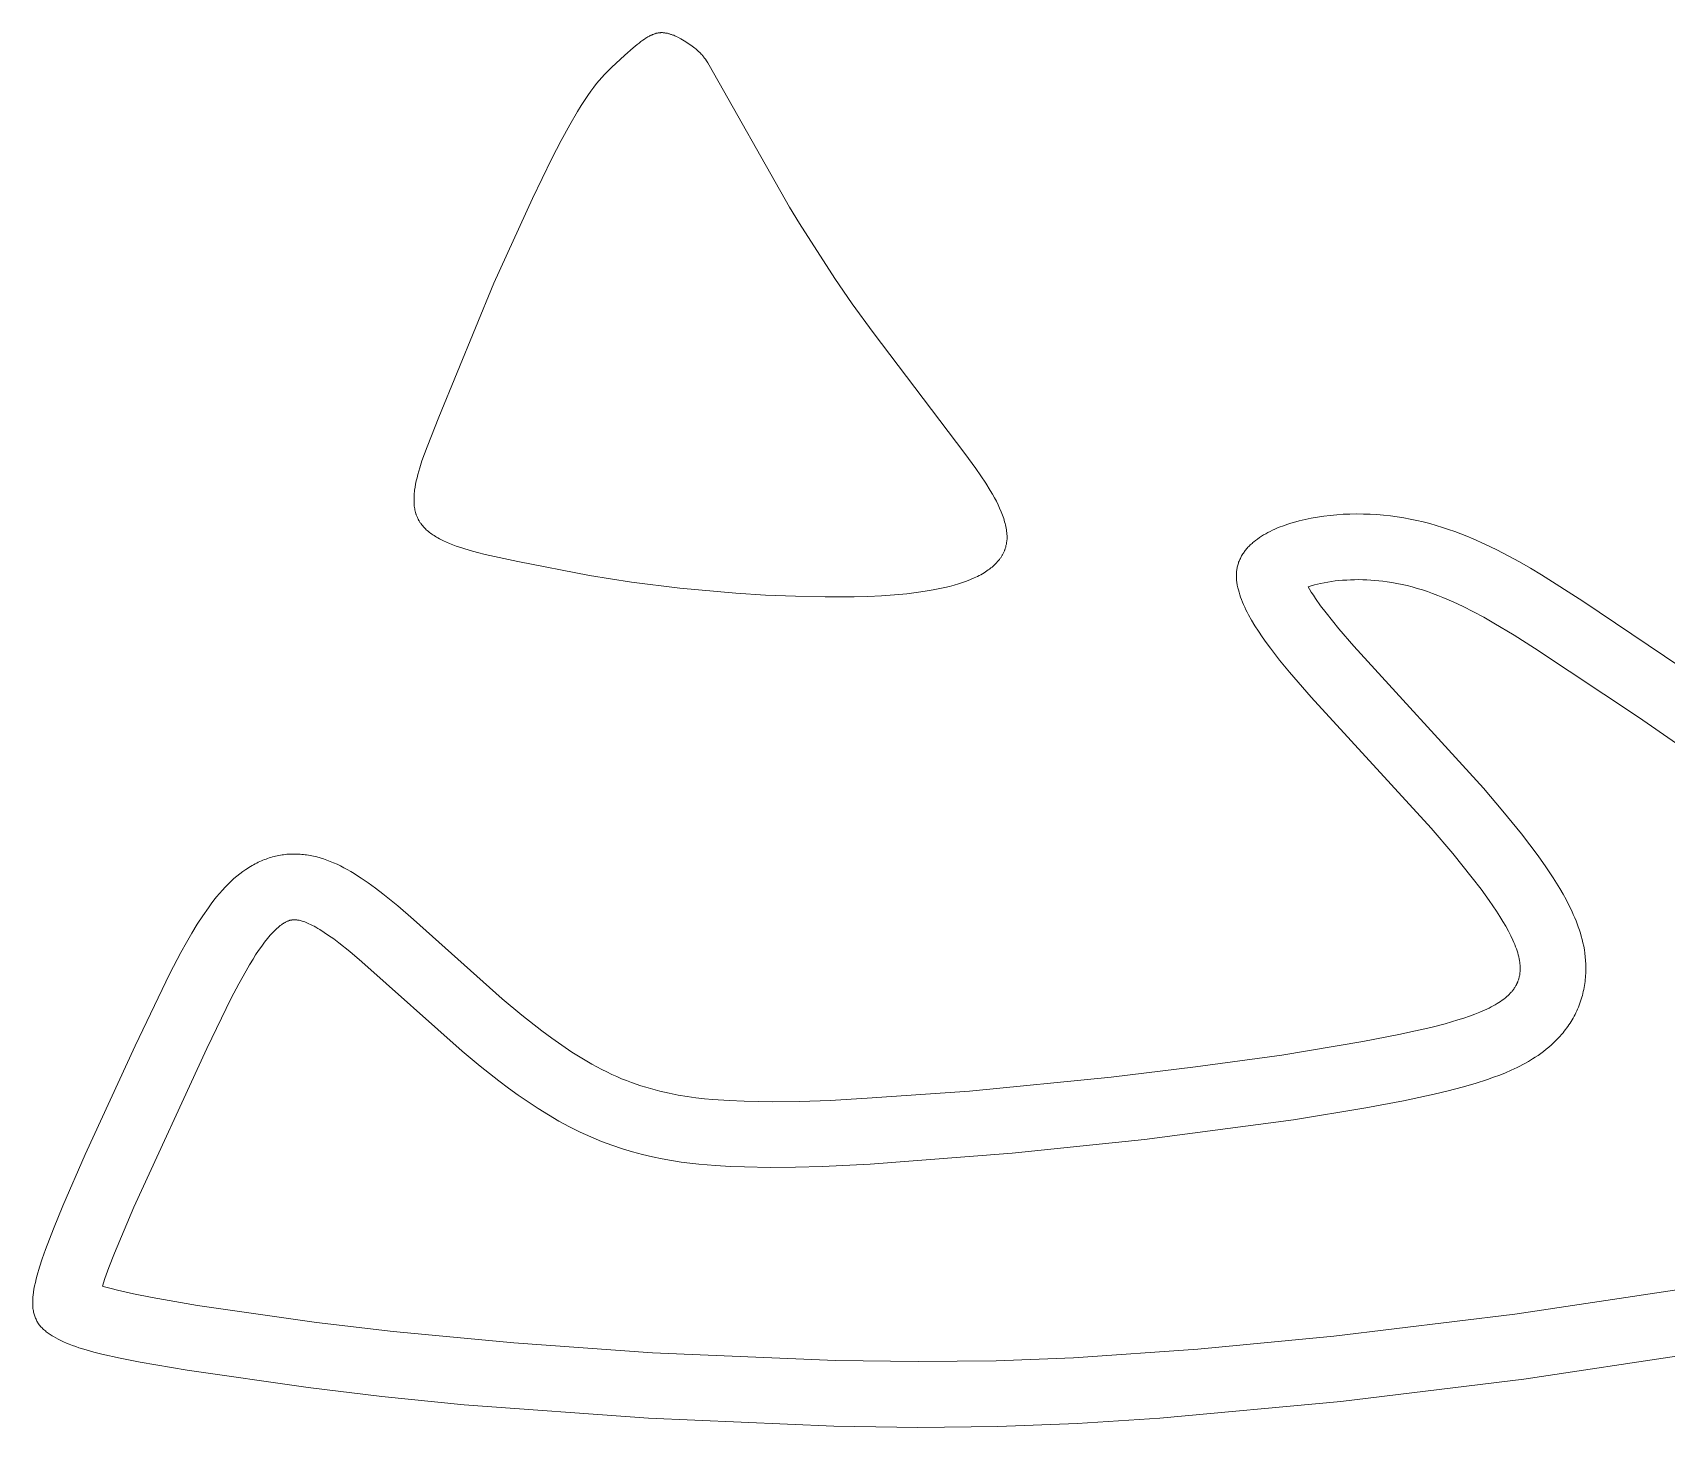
# Model space of a CAD drawing. Header units: metres. Extents: x 591 to 2060, y 452 to 927.
# Drawn here: x 617.2 to 741.5, y 820.7 to 926.8 of the extents above; entities that cross this region are included whole.
import ezdxf

# ---------------------------------------------------------------- set-up
doc = ezdxf.new("R2010")
doc.units = ezdxf.units.M
doc.layers.add('jianzhu', color=18, linetype='Continuous', true_color=0x000000)

msp = doc.modelspace()

# ---------------------------------------------------------------- linework, layer by layer
at = {"layer": 'jianzhu', "color": 1, "lineweight": 20, "true_color": 0xff0000}
msp.add_lwpolyline([(664, 926.44), (663.93, 926.4), (663.87, 926.36), (663.74, 926.27), (663.61, 926.18), (663.47, 926.08), (663.33, 925.97), (663.18, 925.85), (662.88, 925.6), (662.25, 925.04), (661.23, 924.11), (660.87, 923.76), (660.69, 923.57), (660.5, 923.36), (660.3, 923.13), (660.09, 922.88), (659.88, 922.61), (659.66, 922.31), (659.42, 921.98), (659.18, 921.61), (658.92, 921.21), (658.64, 920.77), (658.05, 919.75), (657.4, 918.55), (656.7, 917.19), (655.21, 914.14), (652.28, 907.7), (648.1, 897.5), (647.2, 895.26), (647, 894.72), (646.81, 894.19), (646.64, 893.66), (646.57, 893.41), (646.5, 893.15), (646.44, 892.9), (646.38, 892.66), (646.33, 892.42), (646.29, 892.18), (646.25, 891.95), (646.24, 891.83), (646.23, 891.72), (646.22, 891.6), (646.21, 891.49), (646.21, 891.38), (646.21, 891.27), (646.21, 891.16), (646.21, 891.06), (646.21, 890.95), (646.22, 890.85), (646.23, 890.75), (646.25, 890.65), (646.26, 890.55), (646.28, 890.45), (646.3, 890.35), (646.33, 890.26), (646.35, 890.16), (646.37, 890.12), (646.38, 890.07), (646.4, 890.03), (646.42, 889.98), (646.44, 889.94), (646.46, 889.89), (646.47, 889.85), (646.5, 889.8), (646.52, 889.76), (646.54, 889.72), (646.56, 889.68), (646.59, 889.63), (646.61, 889.59), (646.63, 889.55), (646.66, 889.51), (646.69, 889.47), (646.72, 889.43), (646.74, 889.39), (646.8, 889.31), (646.87, 889.24), (646.93, 889.16), (647, 889.09), (647.07, 889.02), (647.14, 888.95), (647.22, 888.88), (647.3, 888.81), (647.38, 888.75), (647.47, 888.68), (647.56, 888.62), (647.65, 888.56), (647.74, 888.5), (647.83, 888.44), (647.93, 888.38), (648.03, 888.32), (648.14, 888.26), (648.24, 888.21), (648.46, 888.1), (648.68, 888), (648.91, 887.9), (649.16, 887.8), (649.41, 887.71), (649.66, 887.62), (649.92, 887.54), (650.47, 887.37), (651.04, 887.22), (651.62, 887.07), (654.11, 886.53), (659.55, 885.46), (662.74, 884.95), (666.43, 884.5), (670.69, 884.12), (672.94, 883.98), (675.22, 883.89), (677.48, 883.84), (679.68, 883.85), (680.74, 883.88), (681.76, 883.93), (682.75, 883.99), (683.69, 884.08), (684.58, 884.19), (685.42, 884.32), (685.82, 884.39), (686.2, 884.47), (686.58, 884.55), (686.94, 884.64), (687.29, 884.73), (687.62, 884.83), (687.94, 884.93), (688.25, 885.04), (688.54, 885.16), (688.82, 885.28), (688.95, 885.34), (689.08, 885.4), (689.21, 885.47), (689.33, 885.53), (689.45, 885.6), (689.57, 885.67), (689.68, 885.74), (689.79, 885.81), (689.89, 885.89), (689.99, 885.96), (690.09, 886.04), (690.19, 886.11), (690.28, 886.19), (690.36, 886.27), (690.45, 886.35), (690.53, 886.43), (690.6, 886.52), (690.67, 886.6), (690.74, 886.69), (690.78, 886.73), (690.81, 886.78), (690.84, 886.82), (690.87, 886.87), (690.9, 886.91), (690.93, 886.96), (690.95, 887.01), (690.98, 887.05), (691, 887.1), (691.03, 887.15), (691.05, 887.19), (691.07, 887.24), (691.1, 887.29), (691.12, 887.34), (691.14, 887.39), (691.15, 887.43), (691.17, 887.48), (691.19, 887.53), (691.2, 887.58), (691.22, 887.63), (691.23, 887.69), (691.24, 887.74), (691.26, 887.79), (691.27, 887.84), (691.28, 887.89), (691.29, 887.95), (691.29, 888), (691.3, 888.05), (691.31, 888.11), (691.31, 888.16), (691.32, 888.21), (691.32, 888.27), (691.32, 888.32), (691.32, 888.38), (691.32, 888.43), (691.32, 888.49), (691.31, 888.6), (691.31, 888.72), (691.29, 888.83), (691.28, 888.95), (691.26, 889.07), (691.23, 889.19), (691.21, 889.31), (691.18, 889.43), (691.14, 889.56), (691.11, 889.68), (691.07, 889.81), (691.02, 889.93), (690.98, 890.06), (690.88, 890.32), (690.76, 890.58), (690.64, 890.84), (690.51, 891.11), (690.36, 891.38), (690.21, 891.65), (690.05, 891.93), (689.71, 892.48), (689.34, 893.04), (688.95, 893.61), (688.12, 894.74), (681.14, 903.95), (679.55, 906.12), (678.21, 908.05), (675.54, 912.23), (674.76, 913.49), (668.65, 924.29), (668.55, 924.47), (668.46, 924.61), (668.38, 924.73), (668.31, 924.83), (668.24, 924.92), (668.21, 924.96), (668.18, 925), (668.15, 925.03), (668.12, 925.07), (668.06, 925.13), (668, 925.19), (667.8, 925.38), (667.73, 925.45), (667.65, 925.52), (667.56, 925.59), (667.47, 925.66), (667.37, 925.74), (667.26, 925.81), (667.15, 925.89), (667.03, 925.97), (666.77, 926.13), (666.51, 926.28), (666.27, 926.41), (666.16, 926.46), (666.06, 926.51), (665.96, 926.56), (665.9, 926.58), (665.85, 926.6), (665.8, 926.62), (665.75, 926.63), (665.7, 926.65), (665.65, 926.67), (665.59, 926.68), (665.54, 926.69), (665.48, 926.71), (665.42, 926.72), (665.35, 926.73), (665.29, 926.74), (665.22, 926.75), (665.18, 926.75), (665.15, 926.75), (665.11, 926.76), (665.07, 926.76), (665.03, 926.76), (664.99, 926.76), (664.95, 926.75), (664.91, 926.75), (664.87, 926.75), (664.83, 926.74), (664.78, 926.74), (664.74, 926.73), (664.69, 926.72), (664.64, 926.71), (664.6, 926.7), (664.55, 926.68), (664.5, 926.67), (664.45, 926.65), (664.39, 926.63), (664.34, 926.61), (664.29, 926.58), (664.23, 926.56), (664.17, 926.53), (664.12, 926.5), (664.06, 926.47)], close=True, dxfattribs=at)
msp.add_lwpolyline([(664, 926.44), (663.93, 926.4), (663.87, 926.36), (663.74, 926.27), (663.61, 926.18), (663.47, 926.08), (663.33, 925.97), (663.18, 925.85), (662.88, 925.6), (662.25, 925.04), (661.23, 924.11), (660.87, 923.76), (660.69, 923.57), (660.5, 923.36), (660.3, 923.13), (660.09, 922.88), (659.88, 922.61), (659.66, 922.31), (659.42, 921.98), (659.18, 921.61), (658.92, 921.21), (658.64, 920.77), (658.05, 919.75), (657.4, 918.55), (656.7, 917.19), (655.21, 914.14), (652.28, 907.7), (648.1, 897.5), (647.2, 895.26), (647, 894.72), (646.81, 894.19), (646.64, 893.66), (646.57, 893.41), (646.5, 893.15), (646.44, 892.9), (646.38, 892.66), (646.33, 892.42), (646.29, 892.18), (646.25, 891.95), (646.24, 891.83), (646.23, 891.72), (646.22, 891.6), (646.21, 891.49), (646.21, 891.38), (646.21, 891.27), (646.21, 891.16), (646.21, 891.06), (646.21, 890.95), (646.22, 890.85), (646.23, 890.75), (646.25, 890.65), (646.26, 890.55), (646.28, 890.45), (646.3, 890.35), (646.33, 890.26), (646.35, 890.16), (646.37, 890.12), (646.38, 890.07), (646.4, 890.03), (646.42, 889.98), (646.44, 889.94), (646.46, 889.89), (646.47, 889.85), (646.5, 889.8), (646.52, 889.76), (646.54, 889.72), (646.56, 889.68), (646.59, 889.63), (646.61, 889.59), (646.63, 889.55), (646.66, 889.51), (646.69, 889.47), (646.72, 889.43), (646.74, 889.39), (646.8, 889.31), (646.87, 889.24), (646.93, 889.16), (647, 889.09), (647.07, 889.02), (647.14, 888.95), (647.22, 888.88), (647.3, 888.81), (647.38, 888.75), (647.47, 888.68), (647.56, 888.62), (647.65, 888.56), (647.74, 888.5), (647.83, 888.44), (647.93, 888.38), (648.03, 888.32), (648.14, 888.26), (648.24, 888.21), (648.46, 888.1), (648.68, 888), (648.91, 887.9), (649.16, 887.8), (649.41, 887.71), (649.66, 887.62), (649.92, 887.54), (650.47, 887.37), (651.04, 887.22), (651.62, 887.07), (654.11, 886.53), (659.55, 885.46), (662.74, 884.95), (666.43, 884.5), (670.69, 884.12), (672.94, 883.98), (675.22, 883.89), (677.48, 883.84), (679.68, 883.85), (680.74, 883.88), (681.76, 883.93), (682.75, 883.99), (683.69, 884.08), (684.58, 884.19), (685.42, 884.32), (685.82, 884.39), (686.2, 884.47), (686.58, 884.55), (686.94, 884.64), (687.29, 884.73), (687.62, 884.83), (687.94, 884.93), (688.25, 885.04), (688.54, 885.16), (688.82, 885.28), (688.95, 885.34), (689.08, 885.4), (689.21, 885.47), (689.33, 885.53), (689.45, 885.6), (689.57, 885.67), (689.68, 885.74), (689.79, 885.81), (689.89, 885.89), (689.99, 885.96), (690.09, 886.04), (690.19, 886.11), (690.28, 886.19), (690.36, 886.27), (690.45, 886.35), (690.53, 886.43), (690.6, 886.52), (690.67, 886.6), (690.74, 886.69), (690.78, 886.73), (690.81, 886.78), (690.84, 886.82), (690.87, 886.87), (690.9, 886.91), (690.93, 886.96), (690.95, 887.01), (690.98, 887.05), (691, 887.1), (691.03, 887.15), (691.05, 887.19), (691.07, 887.24), (691.1, 887.29), (691.12, 887.34), (691.14, 887.39), (691.15, 887.43), (691.17, 887.48), (691.19, 887.53), (691.2, 887.58), (691.22, 887.63), (691.23, 887.69), (691.24, 887.74), (691.26, 887.79), (691.27, 887.84), (691.28, 887.89), (691.29, 887.95), (691.29, 888), (691.3, 888.05), (691.31, 888.11), (691.31, 888.16), (691.32, 888.21), (691.32, 888.27), (691.32, 888.32), (691.32, 888.38), (691.32, 888.43), (691.32, 888.49), (691.31, 888.6), (691.31, 888.72), (691.29, 888.83), (691.28, 888.95), (691.26, 889.07), (691.23, 889.19), (691.21, 889.31), (691.18, 889.43), (691.14, 889.56), (691.11, 889.68), (691.07, 889.81), (691.02, 889.93), (690.98, 890.06), (690.88, 890.32), (690.76, 890.58), (690.64, 890.84), (690.51, 891.11), (690.36, 891.38), (690.21, 891.65), (690.05, 891.93), (689.71, 892.48), (689.34, 893.04), (688.95, 893.61), (688.12, 894.74), (681.14, 903.95), (679.55, 906.12), (678.21, 908.05), (675.54, 912.23), (674.76, 913.49), (668.65, 924.29), (668.55, 924.47), (668.46, 924.61), (668.38, 924.73), (668.31, 924.83), (668.24, 924.92), (668.21, 924.96), (668.18, 925), (668.15, 925.03), (668.12, 925.07), (668.06, 925.13), (668, 925.19), (667.8, 925.38), (667.73, 925.45), (667.65, 925.52), (667.56, 925.59), (667.47, 925.66), (667.37, 925.74), (667.26, 925.81), (667.15, 925.89), (667.03, 925.97), (666.77, 926.13), (666.51, 926.28), (666.27, 926.41), (666.16, 926.46), (666.06, 926.51), (665.96, 926.56), (665.9, 926.58), (665.85, 926.6), (665.8, 926.62), (665.75, 926.63), (665.7, 926.65), (665.65, 926.67), (665.59, 926.68), (665.54, 926.69), (665.48, 926.71), (665.42, 926.72), (665.35, 926.73), (665.29, 926.74), (665.22, 926.75), (665.18, 926.75), (665.15, 926.75), (665.11, 926.76), (665.07, 926.76), (665.03, 926.76), (664.99, 926.76), (664.95, 926.75), (664.91, 926.75), (664.87, 926.75), (664.83, 926.74), (664.78, 926.74), (664.74, 926.73), (664.69, 926.72), (664.64, 926.71), (664.6, 926.7), (664.55, 926.68), (664.5, 926.67), (664.45, 926.65), (664.39, 926.63), (664.34, 926.61), (664.29, 926.58), (664.23, 926.56), (664.17, 926.53), (664.12, 926.5), (664.06, 926.47)], close=True, dxfattribs=at)
for points in [[(746.32, 875.98), (735.12, 883.51), (731.97, 885.52), (731.14, 886.02), (730.3, 886.5), (729.44, 886.97), (728.57, 887.42), (727.68, 887.85), (726.77, 888.26), (726.31, 888.45), (725.85, 888.63), (725.39, 888.81), (724.91, 888.97), (724.44, 889.13), (723.96, 889.28), (723.48, 889.42), (722.99, 889.54), (722.5, 889.66), (722, 889.76), (721.5, 889.85), (721, 889.93), (720.49, 890), (719.97, 890.06), (719.46, 890.1), (718.95, 890.13), (718.43, 890.14), (717.92, 890.15), (717.41, 890.14), (716.9, 890.12), (716.4, 890.08), (715.9, 890.04), (715.41, 889.98), (714.93, 889.91), (714.46, 889.83), (714, 889.73), (713.55, 889.62), (713.11, 889.51), (712.9, 889.44), (712.69, 889.37), (712.49, 889.3), (712.28, 889.23), (712.09, 889.16), (711.89, 889.08), (711.7, 889), (711.52, 888.91), (711.34, 888.82), (711.17, 888.73), (711, 888.64), (710.83, 888.55), (710.67, 888.45), (710.52, 888.35), (710.37, 888.24), (710.22, 888.13), (710.09, 888.02), (710.02, 887.97), (709.96, 887.91), (709.89, 887.85), (709.83, 887.79), (709.77, 887.73), (709.71, 887.67), (709.65, 887.61), (709.6, 887.55), (709.55, 887.49), (709.49, 887.43), (709.44, 887.37), (709.39, 887.3), (709.35, 887.24), (709.3, 887.17), (709.26, 887.11), (709.22, 887.04), (709.17, 886.97), (709.14, 886.9), (709.1, 886.83), (709.07, 886.76), (709.03, 886.69), (709, 886.62), (708.97, 886.55), (708.94, 886.48), (708.92, 886.41), (708.9, 886.33), (708.87, 886.26), (708.85, 886.18), (708.84, 886.11), (708.82, 886.03), (708.81, 885.95), (708.8, 885.88), (708.79, 885.8), (708.78, 885.72), (708.77, 885.64), (708.77, 885.56), (708.77, 885.48), (708.77, 885.4), (708.77, 885.31), (708.78, 885.23), (708.78, 885.15), (708.79, 885.06), (708.8, 884.98), (708.81, 884.89), (708.82, 884.81), (708.84, 884.72), (708.86, 884.63), (708.87, 884.54), (708.92, 884.37), (708.97, 884.19), (709.02, 884), (709.08, 883.82), (709.15, 883.63), (709.23, 883.44), (709.31, 883.25), (709.4, 883.06), (709.49, 882.86), (709.59, 882.67), (709.7, 882.47), (709.92, 882.06), (710.17, 881.65), (710.44, 881.23), (710.73, 880.8), (711.04, 880.37), (711.36, 879.93), (712.06, 879.03), (712.81, 878.11), (714.46, 876.21), (723.58, 866.24), (725.23, 864.32), (726.71, 862.48), (727.38, 861.6), (728, 860.74), (728.56, 859.93), (728.81, 859.53), (729.04, 859.15), (729.26, 858.78), (729.46, 858.41), (729.64, 858.06), (729.8, 857.72), (729.88, 857.55), (729.95, 857.39), (730.01, 857.23), (730.07, 857.07), (730.12, 856.91), (730.17, 856.76), (730.21, 856.61), (730.25, 856.47), (730.28, 856.32), (730.3, 856.18), (730.33, 856.04), (730.33, 855.97), (730.34, 855.9), (730.35, 855.84), (730.35, 855.77), (730.36, 855.7), (730.36, 855.64), (730.36, 855.57), (730.36, 855.51), (730.36, 855.44), (730.35, 855.38), (730.35, 855.32), (730.34, 855.26), (730.34, 855.19), (730.33, 855.13), (730.32, 855.07), (730.31, 855.01), (730.29, 854.95), (730.28, 854.89), (730.26, 854.83), (730.25, 854.78), (730.23, 854.72), (730.21, 854.66), (730.19, 854.61), (730.17, 854.55), (730.14, 854.49), (730.12, 854.44), (730.09, 854.38), (730.07, 854.33), (730.04, 854.28), (730.01, 854.22), (729.97, 854.17), (729.94, 854.12), (729.91, 854.07), (729.87, 854.01), (729.83, 853.96), (729.8, 853.91), (729.76, 853.86), (729.72, 853.81), (729.67, 853.76), (729.63, 853.71), (729.58, 853.67), (729.54, 853.62), (729.49, 853.57), (729.44, 853.52), (729.34, 853.43), (729.23, 853.34), (729.11, 853.25), (728.99, 853.16), (728.87, 853.07), (728.73, 852.98), (728.6, 852.9), (728.45, 852.81), (728.31, 852.73), (728.15, 852.65), (727.99, 852.56), (727.83, 852.48), (727.65, 852.4), (727.29, 852.25), (726.91, 852.1), (726.5, 851.95), (726.07, 851.8), (725.62, 851.66), (724.64, 851.37), (723.56, 851.09), (722.39, 850.82), (721.13, 850.55), (718.38, 850.01), (712.22, 848.99), (705.65, 848.08), (699.25, 847.31), (688.47, 846.25), (680.67, 845.7), (677.87, 845.54), (675.55, 845.46), (673.46, 845.44), (671.33, 845.48), (670.17, 845.53), (668.95, 845.61), (668.31, 845.67), (667.65, 845.74), (666.99, 845.84), (666.31, 845.95), (665.61, 846.08), (664.91, 846.25), (664.19, 846.44), (663.83, 846.54), (663.47, 846.65), (663.11, 846.78), (662.74, 846.91), (662.37, 847.05), (662, 847.19), (661.63, 847.35), (661.25, 847.52), (660.88, 847.7), (660.5, 847.88), (660.12, 848.08), (659.74, 848.29), (658.98, 848.74), (658.22, 849.22), (657.45, 849.73), (656.69, 850.27), (655.92, 850.83), (654.41, 852.02), (652.92, 853.26), (646.16, 859.31), (644.97, 860.33), (643.83, 861.26), (643.28, 861.68), (642.73, 862.08), (642.19, 862.45), (641.92, 862.63), (641.66, 862.79), (641.39, 862.95), (641.13, 863.1), (640.87, 863.24), (640.61, 863.38), (640.35, 863.5), (640.09, 863.62), (639.83, 863.72), (639.58, 863.82), (639.32, 863.91), (639.06, 863.99), (638.81, 864.06), (638.55, 864.12), (638.43, 864.14), (638.3, 864.17), (638.17, 864.19), (638.04, 864.21), (637.92, 864.23), (637.79, 864.24), (637.67, 864.25), (637.54, 864.26), (637.41, 864.27), (637.29, 864.28), (637.16, 864.28), (637.04, 864.28), (636.91, 864.28), (636.79, 864.27), (636.67, 864.27), (636.54, 864.26), (636.42, 864.24), (636.29, 864.23), (636.17, 864.21), (636.05, 864.19), (635.93, 864.17), (635.8, 864.14), (635.68, 864.12), (635.56, 864.09), (635.44, 864.06), (635.32, 864.02), (635.2, 863.98), (635.07, 863.94), (634.95, 863.9), (634.83, 863.86), (634.71, 863.81), (634.6, 863.76), (634.48, 863.71), (634.36, 863.65), (634.24, 863.59), (634.12, 863.53), (634, 863.47), (633.89, 863.4), (633.77, 863.34), (633.65, 863.26), (633.54, 863.19), (633.42, 863.11), (633.19, 862.95), (632.96, 862.78), (632.74, 862.6), (632.51, 862.41), (632.29, 862.21), (632.06, 861.99), (631.84, 861.77), (631.63, 861.53), (631.41, 861.28), (631.19, 861.03), (630.98, 860.76), (630.77, 860.48), (630.56, 860.19), (630.14, 859.59), (629.72, 858.94), (629.31, 858.26), (628.89, 857.54), (628.48, 856.79), (627.64, 855.18), (625, 849.68), (621.19, 841.42), (619.49, 837.52), (618.77, 835.77), (618.17, 834.21), (617.93, 833.5), (617.71, 832.85), (617.54, 832.25), (617.46, 831.97), (617.4, 831.7), (617.34, 831.44), (617.29, 831.19), (617.26, 830.95), (617.23, 830.72), (617.22, 830.61), (617.21, 830.5), (617.2, 830.39), (617.2, 830.29), (617.2, 830.19), (617.2, 830.09), (617.2, 829.99), (617.2, 829.89), (617.21, 829.8), (617.22, 829.71), (617.23, 829.62), (617.25, 829.53), (617.27, 829.44), (617.28, 829.36), (617.31, 829.28), (617.33, 829.2), (617.36, 829.12), (617.38, 829.04), (617.41, 828.97), (617.45, 828.89), (617.48, 828.82), (617.52, 828.75), (617.56, 828.68), (617.6, 828.61), (617.65, 828.55), (617.69, 828.48), (617.74, 828.42), (617.8, 828.35), (617.85, 828.29), (617.91, 828.23), (617.97, 828.17), (618.03, 828.11), (618.09, 828.05), (618.16, 828), (618.23, 827.94), (618.3, 827.88), (618.37, 827.83), (618.45, 827.78), (618.52, 827.72), (618.6, 827.67), (618.69, 827.62), (618.77, 827.57), (618.95, 827.47), (619.14, 827.37), (619.33, 827.27), (619.54, 827.18), (619.76, 827.08), (619.98, 826.99), (620.22, 826.9), (620.47, 826.82), (620.72, 826.73), (621.26, 826.56), (621.85, 826.4), (622.47, 826.24), (623.84, 825.93), (625.37, 825.63), (628.95, 825.02), (638.16, 823.69), (643.76, 823.02), (650.03, 822.39), (664.05, 821.36), (678.15, 820.76), (684.54, 820.67), (690.61, 820.74), (696.65, 820.97), (702.94, 821.37), (716.72, 822.64), (730.63, 824.34), (743.08, 826.21)], [(746.32, 875.98), (735.12, 883.51), (731.97, 885.52), (731.14, 886.02), (730.3, 886.5), (729.44, 886.97), (728.57, 887.42), (727.68, 887.85), (726.77, 888.26), (726.31, 888.45), (725.85, 888.63), (725.39, 888.81), (724.91, 888.97), (724.44, 889.13), (723.96, 889.28), (723.48, 889.42), (722.99, 889.54), (722.5, 889.66), (722, 889.76), (721.5, 889.85), (721, 889.93), (720.49, 890), (719.97, 890.06), (719.46, 890.1), (718.95, 890.13), (718.43, 890.14), (717.92, 890.15), (717.41, 890.14), (716.9, 890.12), (716.4, 890.08), (715.9, 890.04), (715.41, 889.98), (714.93, 889.91), (714.46, 889.83), (714, 889.73), (713.55, 889.62), (713.11, 889.51), (712.9, 889.44), (712.69, 889.37), (712.49, 889.3), (712.28, 889.23), (712.09, 889.16), (711.89, 889.08), (711.7, 889), (711.52, 888.91), (711.34, 888.82), (711.17, 888.73), (711, 888.64), (710.83, 888.55), (710.67, 888.45), (710.52, 888.35), (710.37, 888.24), (710.22, 888.13), (710.09, 888.02), (710.02, 887.97), (709.96, 887.91), (709.89, 887.85), (709.83, 887.79), (709.77, 887.73), (709.71, 887.67), (709.65, 887.61), (709.6, 887.55), (709.55, 887.49), (709.49, 887.43), (709.44, 887.37), (709.39, 887.3), (709.35, 887.24), (709.3, 887.17), (709.26, 887.11), (709.22, 887.04), (709.17, 886.97), (709.14, 886.9), (709.1, 886.83), (709.07, 886.76), (709.03, 886.69), (709, 886.62), (708.97, 886.55), (708.94, 886.48), (708.92, 886.41), (708.9, 886.33), (708.87, 886.26), (708.85, 886.18), (708.84, 886.11), (708.82, 886.03), (708.81, 885.95), (708.8, 885.88), (708.79, 885.8), (708.78, 885.72), (708.77, 885.64), (708.77, 885.56), (708.77, 885.48), (708.77, 885.4), (708.77, 885.31), (708.78, 885.23), (708.78, 885.15), (708.79, 885.06), (708.8, 884.98), (708.81, 884.89), (708.82, 884.81), (708.84, 884.72), (708.86, 884.63), (708.87, 884.54), (708.92, 884.37), (708.97, 884.19), (709.02, 884), (709.08, 883.82), (709.15, 883.63), (709.23, 883.44), (709.31, 883.25), (709.4, 883.06), (709.49, 882.86), (709.59, 882.67), (709.7, 882.47), (709.92, 882.06), (710.17, 881.65), (710.44, 881.23), (710.73, 880.8), (711.04, 880.37), (711.36, 879.93), (712.06, 879.03), (712.81, 878.11), (714.46, 876.21), (723.58, 866.24), (725.23, 864.32), (726.71, 862.48), (727.38, 861.6), (728, 860.74), (728.56, 859.93), (728.81, 859.53), (729.04, 859.15), (729.26, 858.78), (729.46, 858.41), (729.64, 858.06), (729.8, 857.72), (729.88, 857.55), (729.95, 857.39), (730.01, 857.23), (730.07, 857.07), (730.12, 856.91), (730.17, 856.76), (730.21, 856.61), (730.25, 856.47), (730.28, 856.32), (730.3, 856.18), (730.33, 856.04), (730.33, 855.97), (730.34, 855.9), (730.35, 855.84), (730.35, 855.77), (730.36, 855.7), (730.36, 855.64), (730.36, 855.57), (730.36, 855.51), (730.36, 855.44), (730.35, 855.38), (730.35, 855.32), (730.34, 855.26), (730.34, 855.19), (730.33, 855.13), (730.32, 855.07), (730.31, 855.01), (730.29, 854.95), (730.28, 854.89), (730.26, 854.83), (730.25, 854.78), (730.23, 854.72), (730.21, 854.66), (730.19, 854.61), (730.17, 854.55), (730.14, 854.49), (730.12, 854.44), (730.09, 854.38), (730.07, 854.33), (730.04, 854.28), (730.01, 854.22), (729.97, 854.17), (729.94, 854.12), (729.91, 854.07), (729.87, 854.01), (729.83, 853.96), (729.8, 853.91), (729.76, 853.86), (729.72, 853.81), (729.67, 853.76), (729.63, 853.71), (729.58, 853.67), (729.54, 853.62), (729.49, 853.57), (729.44, 853.52), (729.34, 853.43), (729.23, 853.34), (729.11, 853.25), (728.99, 853.16), (728.87, 853.07), (728.73, 852.98), (728.6, 852.9), (728.45, 852.81), (728.31, 852.73), (728.15, 852.65), (727.99, 852.56), (727.83, 852.48), (727.65, 852.4), (727.29, 852.25), (726.91, 852.1), (726.5, 851.95), (726.07, 851.8), (725.62, 851.66), (724.64, 851.37), (723.56, 851.09), (722.39, 850.82), (721.13, 850.55), (718.38, 850.01), (712.22, 848.99), (705.65, 848.08), (699.25, 847.31), (688.47, 846.25), (680.67, 845.7), (677.87, 845.54), (675.55, 845.46), (673.46, 845.44), (671.33, 845.48), (670.17, 845.53), (668.95, 845.61), (668.31, 845.67), (667.65, 845.74), (666.99, 845.84), (666.31, 845.95), (665.61, 846.08), (664.91, 846.25), (664.19, 846.44), (663.83, 846.54), (663.47, 846.65), (663.11, 846.78), (662.74, 846.91), (662.37, 847.05), (662, 847.19), (661.63, 847.35), (661.25, 847.52), (660.88, 847.7), (660.5, 847.88), (660.12, 848.08), (659.74, 848.29), (658.98, 848.74), (658.22, 849.22), (657.45, 849.73), (656.69, 850.27), (655.92, 850.83), (654.41, 852.02), (652.92, 853.26), (646.16, 859.31), (644.97, 860.33), (643.83, 861.26), (643.28, 861.68), (642.73, 862.08), (642.19, 862.45), (641.92, 862.63), (641.66, 862.79), (641.39, 862.95), (641.13, 863.1), (640.87, 863.24), (640.61, 863.38), (640.35, 863.5), (640.09, 863.62), (639.83, 863.72), (639.58, 863.82), (639.32, 863.91), (639.06, 863.99), (638.81, 864.06), (638.55, 864.12), (638.43, 864.14), (638.3, 864.17), (638.17, 864.19), (638.04, 864.21), (637.92, 864.23), (637.79, 864.24), (637.67, 864.25), (637.54, 864.26), (637.41, 864.27), (637.29, 864.28), (637.16, 864.28), (637.04, 864.28), (636.91, 864.28), (636.79, 864.27), (636.67, 864.27), (636.54, 864.26), (636.42, 864.24), (636.29, 864.23), (636.17, 864.21), (636.05, 864.19), (635.93, 864.17), (635.8, 864.14), (635.68, 864.12), (635.56, 864.09), (635.44, 864.06), (635.32, 864.02), (635.2, 863.98), (635.07, 863.94), (634.95, 863.9), (634.83, 863.86), (634.71, 863.81), (634.6, 863.76), (634.48, 863.71), (634.36, 863.65), (634.24, 863.59), (634.12, 863.53), (634, 863.47), (633.89, 863.4), (633.77, 863.34), (633.65, 863.26), (633.54, 863.19), (633.42, 863.11), (633.19, 862.95), (632.96, 862.78), (632.74, 862.6), (632.51, 862.41), (632.29, 862.21), (632.06, 861.99), (631.84, 861.77), (631.63, 861.53), (631.41, 861.28), (631.19, 861.03), (630.98, 860.76), (630.77, 860.48), (630.56, 860.19), (630.14, 859.59), (629.72, 858.94), (629.31, 858.26), (628.89, 857.54), (628.48, 856.79), (627.64, 855.18), (625, 849.68), (621.19, 841.42), (619.49, 837.52), (618.77, 835.77), (618.17, 834.21), (617.93, 833.5), (617.71, 832.85), (617.54, 832.25), (617.46, 831.97), (617.4, 831.7), (617.34, 831.44), (617.29, 831.19), (617.26, 830.95), (617.23, 830.72), (617.22, 830.61), (617.21, 830.5), (617.2, 830.39), (617.2, 830.29), (617.2, 830.19), (617.2, 830.09), (617.2, 829.99), (617.2, 829.89), (617.21, 829.8), (617.22, 829.71), (617.23, 829.62), (617.25, 829.53), (617.27, 829.44), (617.28, 829.36), (617.31, 829.28), (617.33, 829.2), (617.36, 829.12), (617.38, 829.04), (617.41, 828.97), (617.45, 828.89), (617.48, 828.82), (617.52, 828.75), (617.56, 828.68), (617.6, 828.61), (617.65, 828.55), (617.69, 828.48), (617.74, 828.42), (617.8, 828.35), (617.85, 828.29), (617.91, 828.23), (617.97, 828.17), (618.03, 828.11), (618.09, 828.05), (618.16, 828), (618.23, 827.94), (618.3, 827.88), (618.37, 827.83), (618.45, 827.78), (618.52, 827.72), (618.6, 827.67), (618.69, 827.62), (618.77, 827.57), (618.95, 827.47), (619.14, 827.37), (619.33, 827.27), (619.54, 827.18), (619.76, 827.08), (619.98, 826.99), (620.22, 826.9), (620.47, 826.82), (620.72, 826.73), (621.26, 826.56), (621.85, 826.4), (622.47, 826.24), (623.84, 825.93), (625.37, 825.63), (628.95, 825.02), (638.16, 823.69), (643.76, 823.02), (650.03, 822.39), (664.05, 821.36), (678.15, 820.76), (684.54, 820.67), (690.61, 820.74), (696.65, 820.97), (702.94, 821.37), (716.72, 822.64), (730.63, 824.34), (743.08, 826.21)], [(756.37, 862.9), (739.35, 874.68), (731.46, 879.93), (729.91, 880.92), (728.36, 881.85), (727.59, 882.29), (726.8, 882.71), (726.03, 883.1), (725.25, 883.47), (724.48, 883.8), (724.09, 883.95), (723.69, 884.1), (723.31, 884.24), (722.92, 884.37), (722.53, 884.49), (722.14, 884.6), (721.76, 884.7), (721.37, 884.79), (720.98, 884.87), (720.59, 884.94), (720.25, 884.99), (719.92, 885.03), (719.61, 885.07), (719.31, 885.09), (719, 885.12), (718.69, 885.13), (718.38, 885.14), (718.07, 885.15), (717.76, 885.14), (717.46, 885.14), (717.16, 885.12), (716.85, 885.1), (716.57, 885.08), (716.29, 885.05), (716.01, 885.01), (715.73, 884.97), (715.45, 884.92), (715.17, 884.87), (714.93, 884.81), (714.7, 884.76), (714.46, 884.69), (714.22, 884.61)], [(714.22, 884.61), (714.33, 884.43), (714.47, 884.2), (714.63, 883.96), (714.79, 883.72), (715.18, 883.17), (715.59, 882.63), (716.08, 882.01), (716.57, 881.41), (717.71, 880.09), (727.57, 869.28), (729.05, 867.53), (730.45, 865.81), (731.1, 864.98), (731.73, 864.13), (732.31, 863.31), (732.86, 862.47), (733.13, 862.06), (733.38, 861.65), (733.62, 861.23), (733.85, 860.81), (734.07, 860.39), (734.28, 859.96), (734.4, 859.69), (734.52, 859.42), (734.61, 859.2), (734.7, 858.97), (734.78, 858.74), (734.86, 858.5), (734.94, 858.26), (735.01, 858.02), (735.07, 857.77), (735.13, 857.52), (735.19, 857.26), (735.24, 857), (735.28, 856.73), (735.31, 856.47), (735.34, 856.18), (735.35, 855.9), (735.36, 855.61), (735.36, 855.47), (735.35, 855.33), (735.35, 855.18), (735.34, 855.03), (735.33, 854.88), (735.31, 854.73), (735.3, 854.58), (735.28, 854.43), (735.25, 854.28), (735.23, 854.13), (735.2, 853.98), (735.16, 853.83), (735.13, 853.68), (735.09, 853.53), (735.05, 853.38), (735, 853.23), (734.95, 853.08), (734.9, 852.93), (734.85, 852.78), (734.79, 852.64), (734.73, 852.49), (734.66, 852.35), (734.6, 852.21), (734.53, 852.07), (734.46, 851.94), (734.38, 851.8), (734.31, 851.67), (734.23, 851.54), (734.15, 851.41), (734.06, 851.29), (733.98, 851.16), (733.89, 851.04), (733.8, 850.92), (733.71, 850.8), (733.62, 850.69), (733.53, 850.58), (733.34, 850.37), (733.15, 850.16), (732.94, 849.96), (732.75, 849.77), (732.55, 849.6), (732.34, 849.43), (732.13, 849.26), (731.93, 849.11), (731.72, 848.96), (731.51, 848.82), (731.3, 848.69), (730.98, 848.49), (730.76, 848.37), (730.55, 848.26), (730.34, 848.15), (730.12, 848.04), (729.68, 847.83), (729.24, 847.64), (728.8, 847.47), (728.34, 847.3), (727.88, 847.13), (726.94, 846.83), (725.95, 846.55), (724.89, 846.27), (723.82, 846.02), (721.48, 845.51), (718.62, 844.97), (713.12, 844.07), (701.78, 842.57), (691.71, 841.52), (680.92, 840.7), (677.29, 840.51), (675.24, 840.45), (673.3, 840.44), (671.35, 840.48), (670.29, 840.52), (669.13, 840.58), (667.87, 840.69), (667.19, 840.76), (666.52, 840.85), (665.8, 840.96), (665.09, 841.09), (664.34, 841.24), (663.6, 841.42), (662.83, 841.63), (662.06, 841.86), (661.26, 842.13), (660.47, 842.42), (660.06, 842.59), (659.65, 842.76), (659.24, 842.94), (658.84, 843.13), (658.43, 843.33), (658.03, 843.53), (657.22, 843.97), (656.43, 844.43), (655.66, 844.92), (654.89, 845.42), (654.14, 845.94), (653.4, 846.48), (652.67, 847.03), (651.24, 848.15), (649.87, 849.29), (642.24, 856.09), (641.32, 856.86), (640.48, 857.53), (640.1, 857.82), (639.71, 858.09), (639.38, 858.32), (639.04, 858.53), (638.89, 858.62), (638.74, 858.71), (638.61, 858.78), (638.48, 858.85), (638.34, 858.92), (638.21, 858.98), (638.11, 859.03), (638, 859.07), (637.9, 859.11), (637.79, 859.15), (637.71, 859.17), (637.63, 859.2), (637.55, 859.22), (637.47, 859.24), (637.41, 859.25), (637.34, 859.26), (637.28, 859.27), (637.25, 859.27), (637.22, 859.27), (637.17, 859.28), (637.12, 859.28), (637.1, 859.28), (637.07, 859.28), (637.05, 859.28), (637.02, 859.28), (636.98, 859.28), (636.94, 859.27), (636.92, 859.27), (636.9, 859.26), (636.88, 859.26), (636.86, 859.26), (636.84, 859.25), (636.81, 859.25), (636.79, 859.24), (636.77, 859.24), (636.73, 859.22), (636.69, 859.21), (636.66, 859.2), (636.63, 859.19), (636.6, 859.18), (636.58, 859.17), (636.53, 859.15), (636.47, 859.12), (636.44, 859.1), (636.4, 859.08), (636.34, 859.04), (636.27, 859), (636.2, 858.96), (636.12, 858.9), (636.03, 858.84), (635.95, 858.77), (635.87, 858.7), (635.76, 858.61), (635.66, 858.52), (635.56, 858.42), (635.47, 858.32)], [(635.47, 858.32), (635.36, 858.21), (635.26, 858.1), (635.07, 857.86), (634.84, 857.57), (634.62, 857.27), (634.38, 856.93), (634.16, 856.61), (633.96, 856.29), (633.69, 855.85), (633.43, 855.4), (632.88, 854.41), (632.3, 853.32), (630.44, 849.49), (624.88, 837.41), (623.42, 833.93), (622.99, 832.83), (622.69, 831.98), (622.5, 831.41)], [(622.5, 831.41), (622.67, 831.36), (623.16, 831.22), (623.66, 831.1), (624.87, 830.83), (626.29, 830.54), (629.74, 829.95), (638.79, 828.65), (644.63, 827.96), (653.8, 827.09), (664.35, 826.35), (678.27, 825.76), (684.55, 825.67), (690.49, 825.74), (696.39, 825.96), (705.84, 826.61), (716.18, 827.61), (729.95, 829.29), (742.27, 831.14), (753.43, 833.1), (776.69, 837.82), (781.19, 838.86), (783.18, 839.37), (784.21, 839.67)]]:
    msp.add_lwpolyline(points, dxfattribs=at)

doc.saveas('drawing.dxf')
